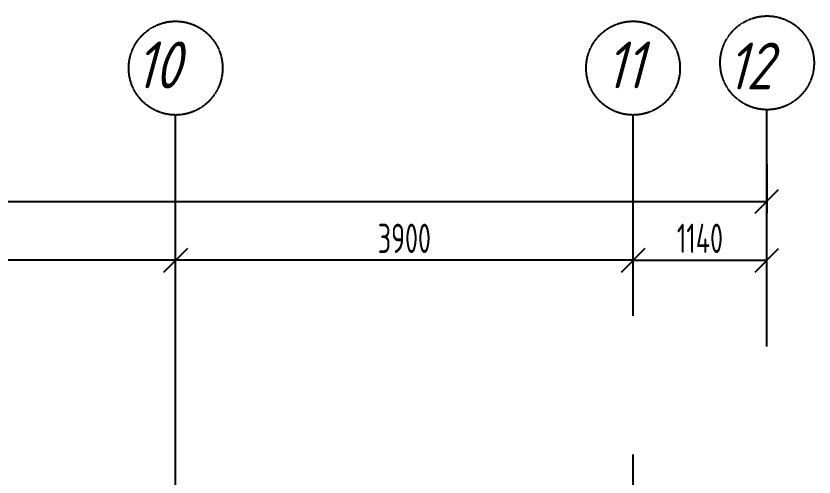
# Model space of a CAD drawing. Header units: millimetres. Extents: x 74752 to 193506, y -83124 to -13126.
# Drawn here: x 122532 to 129337, y -61154 to -57220 of the extents above; entities that cross this region are included whole.
import ezdxf

# ---------------------------------------------------------------- set-up
doc = ezdxf.new("R2010")
doc.units = ezdxf.units.MM
doc.linetypes.add('CENTER2', pattern=[1.125, 0.75, -0.125, 0.125, -0.125])
doc.layers.add('axis', color=40, linetype='CENTER2')
doc.layers.add('dim1', color=4, linetype='Continuous')
doc.styles.add('ESKD', font='eskd.shx', dxfattribs={"oblique": 15})
doc.styles.add('РАЗМЕР', font='eskd.shx', dxfattribs={"width": 0.8, "height": 250})
doc.dimstyles.new('ISO-26', dxfattribs={"dimscale": 100, "dimtxt": 250, "dimasz": 2, "dimexe": 1, "dimexo": 0, "dimtad": 1, "dimdec": 0, "dimdsep": 46, "dimtxsty": 'РАЗМЕР', "dimblk1": 'OBLIQUE', "dimblk2": 'OBLIQUE', "dimsah": 1, "dimcen": 2.5, "dimadec": 1, "dimazin": 0, "dimtfac": 1, "dimtdec": 0, "dimtmove": 0, "dimatfit": 3, "dimldrblk": 'OBLIQUE', "dimfxl": 1, "dimarcsym": 0})

# ---------------------------------------------------------------- blocks, each defined once
blk = doc.blocks.new('_OBLIQUE')
at = {"color": 0, "linetype": 'ByBlock'}
blk.add_line((-0.5, -0.5), (0.5, 0.5), dxfattribs=at)
blk = doc.blocks.new('*D11')
at = {"layer": 'Defpoints', "color": 0, "transparency": 16777216}
for p in [(80613.6, -58482.1, 0.7), (128934.2, -58482.1, 1.4), (128934.2, -58802.1)]:
    blk.add_point(p, dxfattribs=at)
at = {"layer": 'dim1', "color": 0, "lineweight": -2, "transparency": 16777216}
for p, q in [((80613.6, -58482.1), (80613.6, -58902.1)), ((128934.2, -58482.1), (128934.2, -58902.1)), ((80613.6, -58802.1), (128934.2, -58802.1))]:
    blk.add_line(p, q, dxfattribs=at)
at = {"layer": 'dim1', "color": 0, "lineweight": -2, "transparency": 16777216, "xscale": 200, "yscale": 200, "zscale": 200, "rotation": 180}
blk.add_blockref('_OBLIQUE', (80613.6, -58802.1), dxfattribs=at)
at = {"layer": 'dim1', "color": 0, "lineweight": -2, "transparency": 16777216, "xscale": 200, "yscale": 200, "zscale": 200}
blk.add_blockref('_OBLIQUE', (128934.2, -58802.1), dxfattribs=at)
at = {"layer": 'dim1', "color": 0, "transparency": 16777216, "insert": (104773.9, -58614.6), "char_height": 250, "attachment_point": 5, "style": 'РАЗМЕР'}
blk.add_mtext('48020', dxfattribs=at)
blk = doc.blocks.new('*D85')
at = {"layer": 'Defpoints', "color": 0, "transparency": 16777216}
for p in [(128934.2, -59305.4), (127794.1, -59779.2, -51279.1), (128934.2, -59779.2, -51278.2)]:
    blk.add_point(p, dxfattribs=at)
at = {"layer": 'dim1', "color": 0, "lineweight": -2, "transparency": 16777216}
for p, q in [((127794.1, -59779.2), (127794.1, -59205.4)), ((128934.2, -59779.2), (128934.2, -59205.4)), ((127794.1, -59305.4), (128934.2, -59305.4))]:
    blk.add_line(p, q, dxfattribs=at)
at = {"layer": 'dim1', "color": 0, "lineweight": -2, "transparency": 16777216, "xscale": 200, "yscale": 200, "zscale": 200, "rotation": 180}
blk.add_blockref('_OBLIQUE', (127794.1, -59305.4), dxfattribs=at)
at = {"layer": 'dim1', "color": 0, "lineweight": -2, "transparency": 16777216, "xscale": 200, "yscale": 200, "zscale": 200}
blk.add_blockref('_OBLIQUE', (128934.2, -59305.4), dxfattribs=at)
at = {"layer": 'dim1', "color": 0, "transparency": 16777216, "insert": (128364.2, -59117.9), "char_height": 250, "attachment_point": 5, "style": 'РАЗМЕР'}
blk.add_mtext('1140', dxfattribs=at)
blk = doc.blocks.new('*D131')
at = {"layer": 'Defpoints', "color": 0, "transparency": 16777216}
for p in [(123894, -59305.4), (127794.1, -59779.2, -51547.8), (123894, -60122.2, -51546.9)]:
    blk.add_point(p, dxfattribs=at)
at = {"layer": 'dim1', "color": 0, "lineweight": -2, "transparency": 16777216}
for p, q in [((123894, -60122.2), (123894, -59205.4)), ((127794.1, -59779.2), (127794.1, -59205.4)), ((127794.1, -59305.4), (123894, -59305.4))]:
    blk.add_line(p, q, dxfattribs=at)
at = {"layer": 'dim1', "color": 0, "lineweight": -2, "transparency": 16777216, "xscale": 200, "yscale": 200, "zscale": 200, "rotation": 180}
blk.add_blockref('_OBLIQUE', (123894, -59305.4), dxfattribs=at)
at = {"layer": 'dim1', "color": 0, "lineweight": -2, "transparency": 16777216, "xscale": 200, "yscale": 200, "zscale": 200}
blk.add_blockref('_OBLIQUE', (127794.1, -59305.4), dxfattribs=at)
at = {"layer": 'dim1', "color": 0, "transparency": 16777216, "insert": (125844, -59117.9), "char_height": 250, "attachment_point": 5, "style": 'РАЗМЕР'}
blk.add_mtext('3900', dxfattribs=at)
blk = doc.blocks.new('*D132')
at = {"layer": 'Defpoints', "color": 0, "transparency": 16777216}
for p in [(119994.1, -59305.4), (119994.1, -59787.7, -51547), (123894, -60122.2, -51546.9)]:
    blk.add_point(p, dxfattribs=at)
at = {"layer": 'dim1', "color": 0, "lineweight": -2, "transparency": 16777216}
for p, q in [((119994.1, -59787.7), (119994.1, -59205.4)), ((123894, -60122.2), (123894, -59205.4)), ((123894, -59305.4), (119994.1, -59305.4))]:
    blk.add_line(p, q, dxfattribs=at)
at = {"layer": 'dim1', "color": 0, "lineweight": -2, "transparency": 16777216, "xscale": 200, "yscale": 200, "zscale": 200, "rotation": 180}
blk.add_blockref('_OBLIQUE', (119994.1, -59305.4), dxfattribs=at)
at = {"layer": 'dim1', "color": 0, "lineweight": -2, "transparency": 16777216, "xscale": 200, "yscale": 200, "zscale": 200}
blk.add_blockref('_OBLIQUE', (123894, -59305.4), dxfattribs=at)
at = {"layer": 'dim1', "color": 0, "transparency": 16777216, "insert": (121944, -59117.9), "char_height": 250, "attachment_point": 5, "style": 'РАЗМЕР'}
blk.add_mtext('3900', dxfattribs=at)

msp = doc.modelspace()

# ---------------------------------------------------------------- linework, layer by layer
at = {"layer": 'axis'}
for p, q in [((128934.2, -60040.5, -51547), (128934.2, -58020.3, -51546.2)), ((123893.7, -72632, -51547.4), (123894.1, -58065.5, -51546.9)), ((127794.1, -59779.2, -51547.8), (127794.1, -58065.5, -51546.9)), ((127794.1, -70970.7, -51547), (127794.1, -60962.7, -51547))]:
    msp.add_line(p, q, dxfattribs=at)
at = {"layer": 'axis', "color": 18, "true_color": 0x000000}
for centre in [(128937, -57620.4, -51546.8), (123894.1, -57665.5, -51547), (127794.1, -57665.5, -51547.8)]:
    msp.add_circle(centre, 400, dxfattribs=at)

# ---------------------------------------------------------------- texts
at = {"layer": 'axis', "color": 18, "true_color": 0x000000, "style": 'ESKD', "oblique": 15}
for s, p in [('10', (123551, -57838.3, -51547)), ('11', (127559.1, -57838.3, -51547.8)), ('12', (128597.6, -57847.5, -51546.8))]:
    msp.add_text(s, height=400, dxfattribs=at).set_placement(p)

# ---------------------------------------------------------------- dimensions: what is measured, and where the dimension line sits
at = {"layer": 'dim1'}
dim = msp.add_linear_dim(base=(128934.2, -58802.1, -51547.8), p1=(80613.6, -58482.1, -51547), p2=(128934.2, -58482.1, -51546.4), text='48020', dimstyle='ISO-26', dxfattribs=at)
dim.commit()
dim.dimension.update_dxf_attribs({"geometry": '*D11', "text_midpoint": (104773.9, -58614.6, -51547.8)})
for base, p1, p2, picture, middle in [((119994.1, -59305.4), (123894, -60122.2, -51546.9), (119994.1, -59787.7, -51547), '*D132', (121944, -59117.9)), ((123894, -59305.4), (127794.1, -59779.2, -51547.8), (123894, -60122.2, -51546.9), '*D131', (125844, -59117.9)), ((128934.2, -59305.4, -268.7), (127794.1, -59779.2, -51547.8), (128934.2, -59779.2, -51546.9), '*D85', (128364.2, -59117.9, -268.7))]:
    dim = msp.add_linear_dim(base=base, p1=p1, p2=p2, dimstyle='ISO-26', dxfattribs=at)
    dim.commit()
    dim.dimension.update_dxf_attribs({"geometry": picture, "text_midpoint": middle})

doc.saveas('drawing.dxf')
